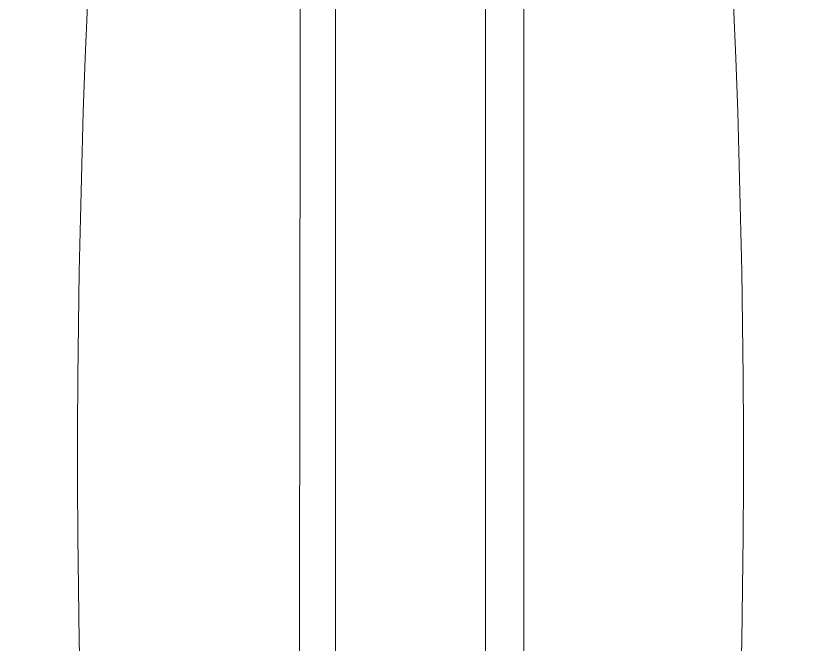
# Model space of a CAD drawing. Header units: millimetres. Extents: x -516 to 519, y -297 to 340.
# Drawn here: x -301.57 to -255.85, y 222.98 to 259.39 of the extents above; entities that cross this region are included whole.
import ezdxf

# ---------------------------------------------------------------- set-up
doc = ezdxf.new("R2010")
doc.units = ezdxf.units.MM
doc.header["$MEASUREMENT"] = 0
doc.layers.add('layer 1', color=7, linetype='Continuous')

msp = doc.modelspace()

# ---------------------------------------------------------------- linework, layer by layer
at = {"layer": 'layer 1', "color": 250, "lineweight": 9}
msp.add_open_spline([(-274.3724, 105.8042), (-259.7291, 166.1647), (-255.8487, 230.1061), (-262.7312, 297.6282), (-264.952, 315.007), (-268.8324, 327.7953), (-274.3724, 335.9931), (-277.3833, 340.1569), (-280.2762, 340.1569), (-283.0509, 335.9931), (-288.5909, 327.7953), (-292.4713, 315.007), (-294.6921, 297.6282), (-301.5746, 230.1061), (-297.6942, 166.1647), (-283.0509, 105.8042), (-283.0509, 105.8042), (-274.3724, 105.8042), (-274.3724, 105.8042)], degree=3, knots=[0, 0, 0, 0, 0.1666667, 0.1666667, 0.1666667, 0.3333333, 0.3333333, 0.3333333, 0.5, 0.5, 0.5, 0.6666667, 0.6666667, 0.6666667, 0.8333333, 0.8333333, 0.8333333, 1, 1, 1, 1], dxfattribs=at)
at = {"layer": 'layer 1', "color": 242, "lineweight": 20}
for points in [[(-283.0509, 335.9931), (-283.0509, 335.9931), (-283.0509, 106.7768), (-283.0509, 106.7768)], [(-274.3724, 335.9931), (-274.3724, 335.9931), (-274.3724, 106.7768), (-274.3724, 106.7768)], [(-285.2677, 116.1319), (-285.2677, 116.1319), (-285.0142, 332.7415), (-285.0142, 332.7415)], [(-272.1556, 332.3032), (-272.1556, 332.3032), (-272.1556, 115.3382), (-272.1556, 115.3382)]]:
    msp.add_open_spline(points, degree=3, dxfattribs=at)

doc.saveas('drawing.dxf')
